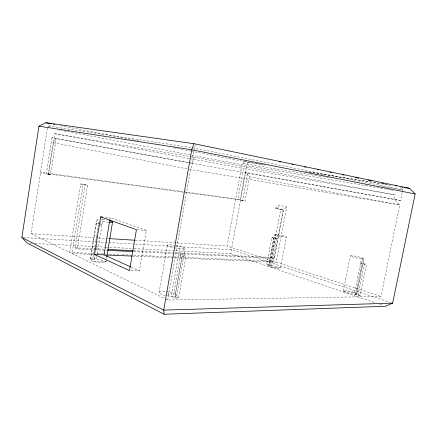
<?xml version="1.0" encoding="UTF-8"?>
<svg xmlns="http://www.w3.org/2000/svg" width="437" height="437" viewBox="0 0 437 437"><rect width="100%" height="100%" fill="white"/><g stroke="black" fill="none" stroke-linecap="round" stroke-linejoin="round"><path stroke-width="0.33" stroke-dasharray="2.19 1.64" d="M132.597 256.098L276.217 262.145L286.672 206.87L278.522 205.019L275.294 208.351L283.231 209.94L273.546 261.271L227.131 246.064L241.929 164.722L243.114 163.504L243.398 161.379L256.852 163.547M191.188 151.169L247.386 162.16L246.878 165.661L230.676 253.657L174.893 250.751M94.266 253.504L69.729 252.439L31.071 233.669L47.458 127.779L48.512 126.107L51.457 124.654M51.959 137.792L46.333 173.942L50.577 174.516L56.193 138.551L51.959 137.792L188.265 162.608M48.299 174.516L53.254 142.724L56.193 138.551L192.662 163.389L193.76 157.145L54.898 133.695L48.622 173.953L50.577 174.516L48.299 174.516L40.575 172.271L235.723 198.835L245.064 201.02L249.511 176.761L245.239 172.402L240.181 200.124L245.064 201.02M69.729 252.439L80.719 183.922L87.591 185.19L77.311 248.888L94.354 249.707M193.76 157.145L395.141 194.946L394.24 199.365L399.691 204.926L380.971 296.472L167.677 300.006L72.018 253.553L83.101 184.616L80.719 183.922M77.311 248.888L75 247.806L85.199 184.501M94.174 251.111L92.857 259.152A7.806 1.431 8.2 0 0 92.633 261.168L94.234 261.626A7.806 1.431 8.2 0 0 105.847 262.216A7.806 1.431 8.2 0 0 96.331 259.278L92.857 259.152L90.404 257.988L96.064 223.356L99.516 223.64L102.029 224.585L100.789 224.46M90.475 259.829L97.052 219.598M94.288 250.439L95.823 241.06M95.932 240.388L96.369 237.712M96.479 237.04L96.921 234.358M97.03 233.691L97.467 231.009M97.577 230.337L98.019 227.661M98.128 226.989L98.565 224.307L96.064 223.356M98.669 223.684L98.871 222.433M96.768 256.606L96.331 259.278L93.862 258.114L94.299 255.465M94.474 259.152L95.02 255.814M96.118 249.128L96.555 246.457M96.664 245.785L97.101 243.114M99.953 225.738L100.171 224.4M100.275 223.777L100.685 221.28M97.205 253.941L102.848 219.603A7.85 0.923 8.9 0 1 106.814 220.221M109.977 219.046L110.195 217.719L104.481 217.205M105.929 262.014L106.371 259.349M106.481 258.682L106.704 257.349M130.827 270.601L139.436 270.798L146.319 230.441L110.195 217.719M159.09 292.675L167.284 245.49M167.677 300.006L190.516 169.551L192.662 163.389M402.226 192.542L400.592 200.512L191.625 163.22L193.711 151.295M193.826 150.634L195.35 145.029M175.188 245.37A9.106 1.3 9.7 0 1 184.026 247.506A9.106 1.3 9.7 0 1 183.332 248.844L179.596 248.642L171.233 296.302L174.822 298.001L178.591 297.952L185.96 256.191L182.284 254.809L178.542 254.634L182.213 256.022L185.96 256.191M178.591 297.952L174.986 296.259A9.046 2.01 9.4 0 0 171.55 292.582A9.046 2.01 9.4 0 0 159.155 292.195A9.046 2.01 9.4 0 0 168.933 296.067L173.298 296.362L180.601 254.793M183.332 248.844L174.986 296.259L173.298 296.362M174.822 298.001L182.213 256.022M176.821 295.57L185.113 248.511M400.592 200.512L245.239 172.402L247.752 172.85L242.699 200.463L237.832 199.578L243.496 168.507L395.141 194.946M275.294 234.576A6.025 0.563 10.8 0 0 279.609 236.231A6.025 0.563 10.8 0 0 286.295 236.81A6.025 0.563 10.8 0 0 277.391 234.756L275.294 234.576L269.465 265.543A6.003 0.874 11.1 0 0 270.503 266.816L271.743 267.193A6.003 0.874 11.1 0 0 278.872 268.4A6.003 0.874 11.1 0 0 279.614 267.46L278.648 267.094A6.003 0.874 11.1 0 0 271.574 265.62L269.465 265.543L266.679 264.603L271.743 237.652L276.659 238.629L271.743 237.652M277.834 208.678L278.522 205.019M266.679 264.603L268.788 264.68L273.841 237.821M268.717 265.843L274.573 234.724M175.035 252.739L271.672 257.502L280.691 209.613L283.231 209.94M270.377 265.532L276.2 234.625M277.391 234.756L271.574 265.62L268.788 264.68M133.897 251.608L274.343 258.365L283.427 210.257L286.672 206.87M280.494 268.067L286.41 236.925M343.362 290.823L350.337 255.809M360.159 295.423L356.439 294.172A6.948 1.098 12.4 0 0 356.302 293.282L355.379 292.839A6.948 1.098 12.4 0 0 347.404 290.802A6.948 1.098 12.4 0 0 343.373 291.118L343.843 291.501A6.948 1.098 12.4 0 0 354.352 294.199L356.439 294.172L363.546 258.824L361.475 258.709L354.352 294.199L358.067 295.45L360.159 295.423L366.424 264.341L362.655 263.265L360.58 263.167L364.349 264.248L366.424 264.341M355.587 294.248L362.705 258.824M356.86 293.975L363.945 258.72M358.067 295.45L364.349 264.248M402.357 191.876L402.767 189.887L400.429 187.5M93.431 261.397L105.667 261.605M271.12 267.007L279.134 267.275M90.404 257.988L93.862 258.114M72.018 253.553L93.797 254.465M96.998 253.618L103.132 253.886M103.809 253.919L106.541 254.034M109.266 254.154L118.809 254.563M122.218 254.716L171.976 256.869M172.659 256.901L273.546 261.271M95.037 249.74L107.305 250.33M75 247.806L103.58 249.216M133.525 250.696L172.315 252.608M30 243.212L31.36 243.283M34.763 243.458L105.508 247.14M106.191 247.178L133.4 248.593M134.077 248.631L174.216 250.718M23.21 237.597L96.735 241.869M97.418 241.907L175.024 246.419M175.707 246.457L231.528 249.702L390.678 302.519M31.071 233.669L97.784 237.886M98.467 237.93L108.676 238.575M135.23 240.252L176.073 242.835M176.756 242.879L227.131 246.064M137.076 229.725L146.319 230.441M100.991 219.407L102.848 219.603M83.101 184.616L87.591 185.19M48.622 173.953L237.832 199.578M343.531 291.25L355.844 293.063M48.512 126.107L191.592 147.58M192.269 147.679L402.767 189.887L378.513 185.878M257.53 163.657L260.217 164.093M260.889 164.197L262.91 164.525M305.299 171.359L385.363 184.267M386.035 184.376L388.051 184.698M247.386 162.16L262.872 164.662M263.544 164.771L265.565 165.093M309.341 172.162L388.132 184.884M388.804 184.993L390.825 185.321M243.114 163.504L325.969 177.198M326.647 177.307L328.668 177.641M390.246 189.756L246.878 165.661L60.869 130.33M390.918 189.871L392.939 190.21M188.937 162.728L191.625 163.22M54.898 133.695L189.134 158.473M189.8 158.593L243.496 168.507M249.511 176.761L399.691 204.926L187.839 169.026M58.858 129.947L60.197 130.199M60.667 125.643L132.957 139.78M133.624 139.911L136.3 140.435M136.972 140.567L138.977 140.96M173.784 147.766L190.521 151.038M53.254 142.724L187.167 168.895M275.294 208.351L283.427 210.257M271.672 257.502L274.343 258.365M276.217 262.145L380.971 296.472M230.676 253.657L374.504 302.541M379.666 304.294L382.888 305.392M131.368 267.165L139.436 270.798M167.835 292.839L170.086 296.182M361.475 258.709A6.981 0.705 11.6 0 1 350.682 256.197A6.981 0.705 11.6 0 1 357.187 256.557A6.981 0.705 11.6 0 1 363.546 258.824M179.596 248.642A9.106 1.3 9.7 0 1 167.677 245.829A9.106 1.3 9.7 0 1 174.052 245.206M108.731 222.231A7.85 0.923 8.9 0 1 100.892 221.013M98.046 220.226A7.85 0.923 8.9 0 1 99.385 219.303"/><path stroke-width="0.66" d="M21.85 237.515L38.948 126.162L45.858 122.748L193.935 143.697L409.682 188.363L415.15 193.941L392.623 303.163L385.467 306.266L164.104 314.252L27.28 243.07L21.85 237.515L163.711 310.106L392.623 303.163M100.674 216.861L136.42 229.676L129.505 270.574L94.507 254.471L100.674 216.861L102.58 217.036M130.745 266.887L104.055 254.875L109.867 219.713M106.814 256.677L112.56 222.001M193.935 143.697L191.734 149.771L163.711 310.106L164.104 314.252M94.507 254.471L104.055 254.875M106.732 255.011L131.914 256.071M107.988 250.363L133.214 251.575M107.666 249.418L132.843 250.658M109.359 238.618L134.547 240.208M53.309 124.168L54.658 124.365M38.948 126.162L191.734 149.771L415.15 193.941M401.603 187.058L402.947 187.276M404.296 187.495L409.682 188.363M45.858 122.748L51.402 123.835M279.139 161.695L280.472 161.974M291.84 164.317L293.178 164.596M304.545 166.939L305.884 167.218M317.251 169.561L318.584 169.84M329.951 172.189L331.29 172.462M342.657 174.811L343.995 175.084M355.363 177.433L358.706 178.121M368.063 180.055L371.406 180.743M382.774 183.092L384.112 183.371M395.48 185.714L396.818 185.993M110.255 220.991A7.85 0.923 8.9 0 1 109.305 222.275"/></g></svg>
